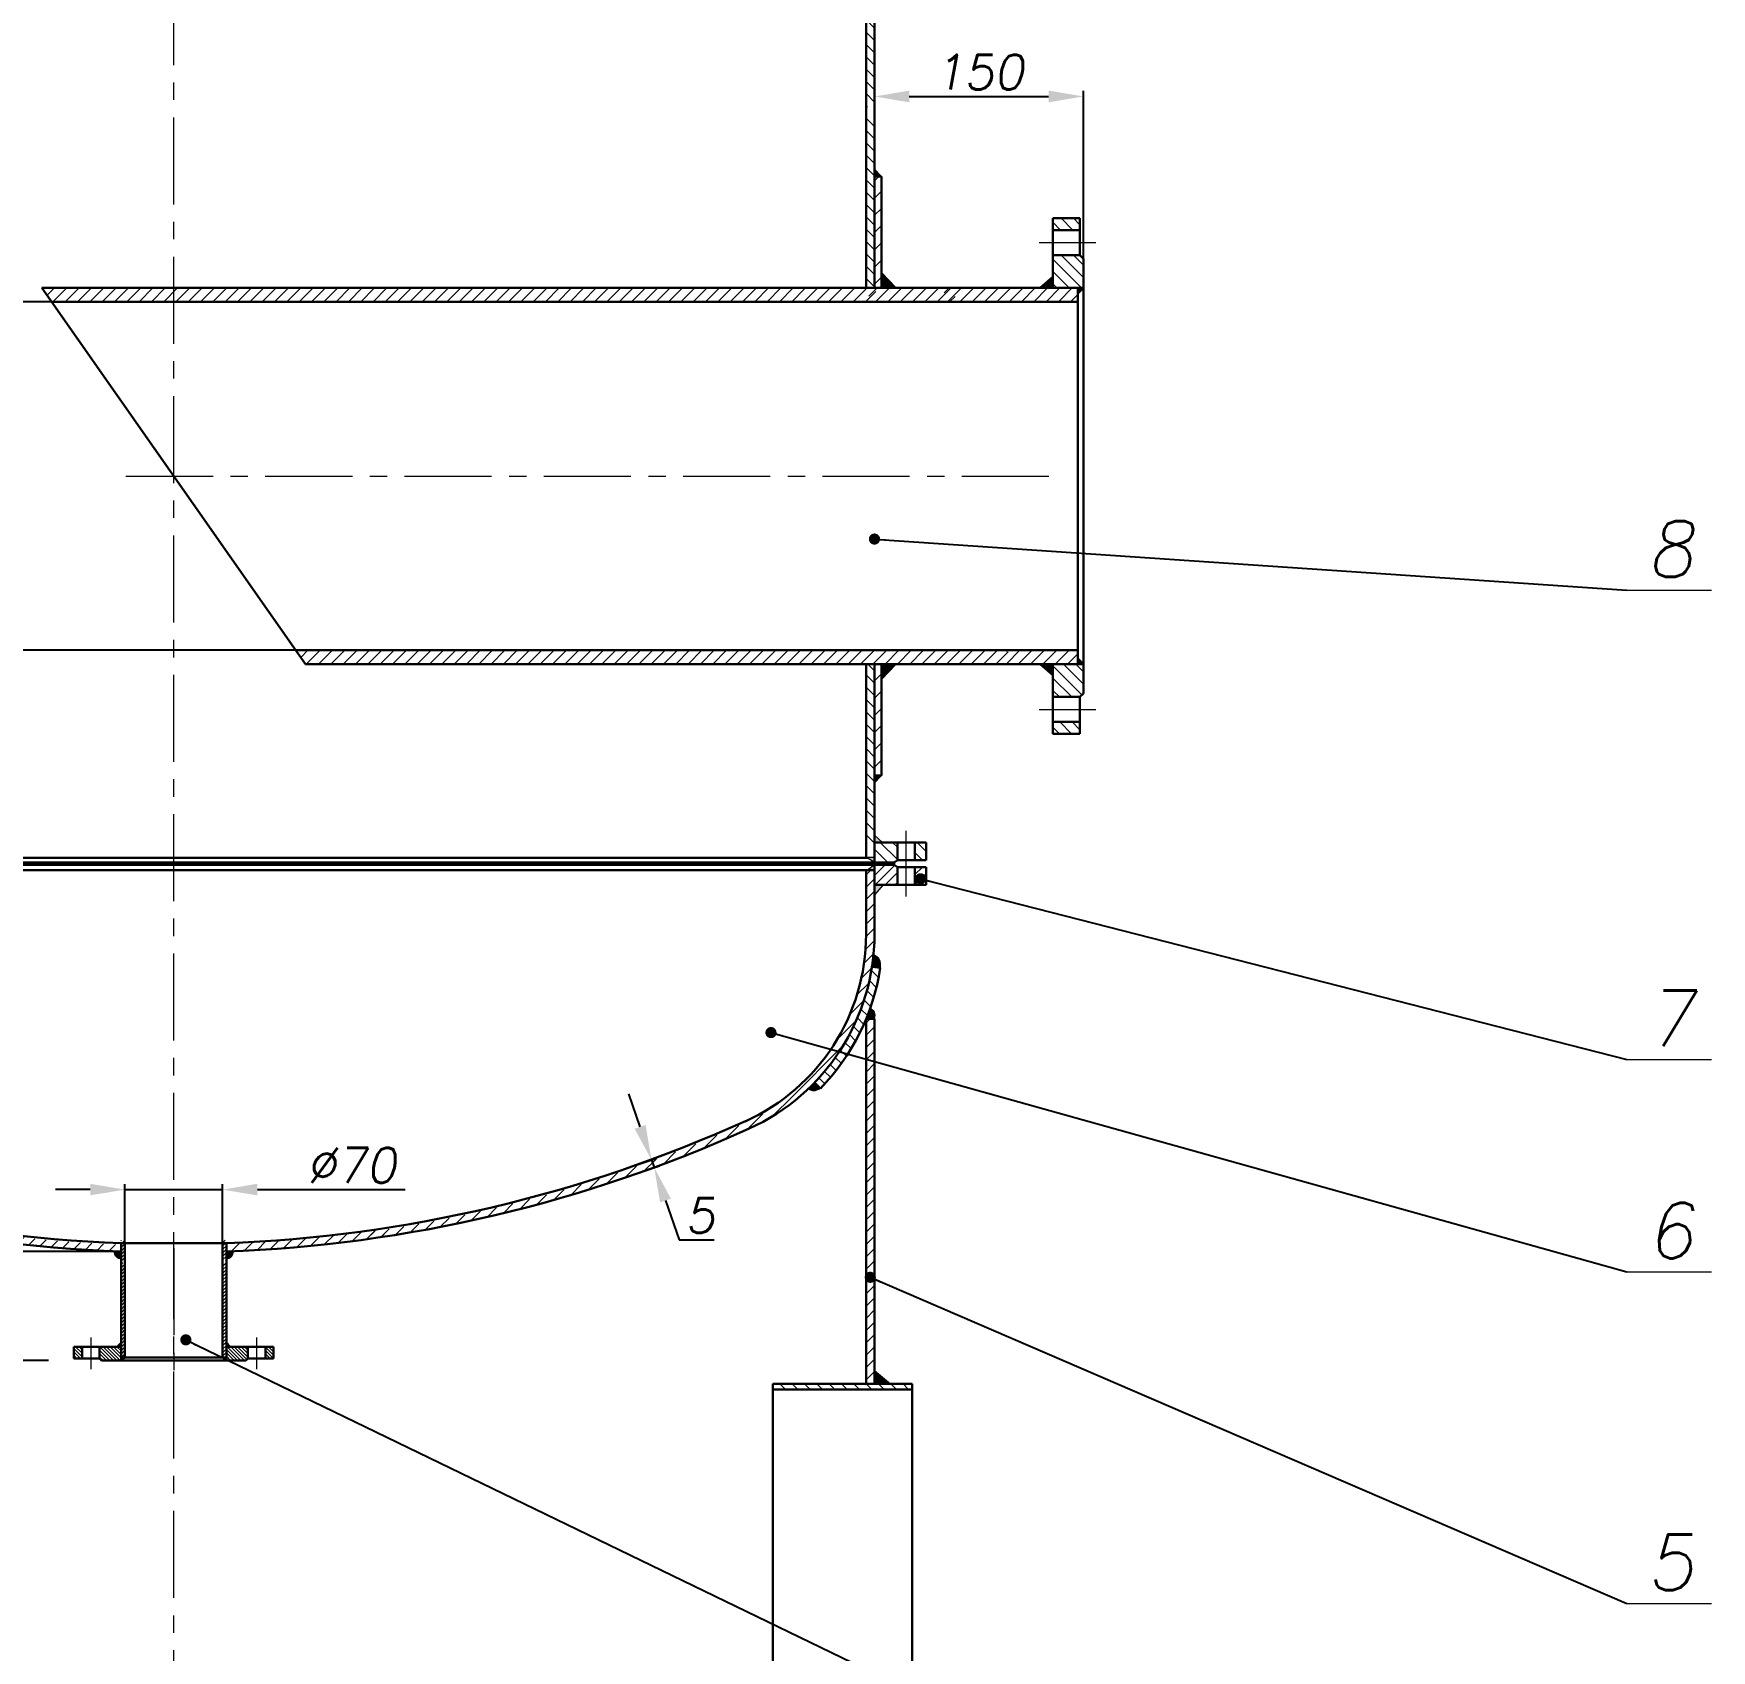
# Model space of a CAD drawing. Header units: inches. Extents: x -9 to 5931, y 0 to 8400.
# Drawn here: x 1327 to 2531, y 1347 to 2508 of the extents above; entities that cross this region are included whole.
import ezdxf

# ---------------------------------------------------------------- set-up
doc = ezdxf.new("R2010")
doc.units = ezdxf.units.IN
doc.header["$LTSCALE"] = 50
doc.header["$MEASUREMENT"] = 0
doc.linetypes.add('CENTER', pattern=[2, 1.25, -0.25, 0.25, -0.25])
for name, color, linetype, lineweight in [('Dam', 2, 'Continuous', 30), ('kthuoc', 3, 'Continuous', 13), ('manh', 4, 'Continuous', 13), ('Net manh', 3, 'Continuous', 13), ('Tam', 1, 'CENTER', 13)]:
    doc.layers.add(name, color=color, linetype=linetype, lineweight=lineweight)
doc.styles.add('chu2.5', font='txt.shx', dxfattribs={"oblique": 10, "height": 25})
doc.dimstyles.new('kichthuoc2.5', dxfattribs={"dimtxt": 25, "dimasz": 25, "dimexe": 4, "dimexo": 0, "dimgap": 5, "dimtad": 1, "dimtoh": 1, "dimdec": 0, "dimzin": 0, "dimdsep": 46, "dimtxsty": 'chu2.5', "dimcen": 5, "dimclrd": 256, "dimclre": 256, "dimclrt": 256, "dimadec": 0, "dimazin": 0, "dimtfac": 1, "dimtdec": 0, "dimtmove": 0, "dimatfit": 0, "dimfxl": 0, "dimtolj": 1, "dimtzin": 0, "dimarcsym": 0})
pattern_1 = [(45, (18236.388, 1055.7025), (-4.4194174, 4.4194174), [])]
pattern_2 = [(45, (22473.95, 547.706), (-6.1871843, 6.1871843), [])]
pattern_3 = [(135, (18286.388, 1055.7025), (-4.4194174, -4.4194174), [])]
pattern_4 = [(135, (-224.556, 0), (-4.419417, -4.419417), [])]
pattern_5 = [(45, (-224.556, 0), (-4.419417, 4.419417), [])]
pattern_6 = [(45, (-5433.4103, -2238.9911), (-1.23743687, 1.23743687), [])]
pattern_7 = [(315, (-5433.4103, -2238.9911), (1.23743687, 1.23743687), [])]
pattern_8 = [(45, (-224.556, 231.9754), (-4.419417, 4.419417), [])]
pattern_9 = [(135, (-224.556, 231.9754), (-4.419417, -4.419417), [])]

# ---------------------------------------------------------------- blocks, each defined once
blk = doc.blocks.new('*D31')
at = {"layer": 'DEFPOINTS', "color": 0}
for p in [(2080.7, 2462.6), (1930.7, 2447), (2080.7, 2338.4)]:
    blk.add_point(p, dxfattribs=at)
at = {"layer": 'Net manh', "lineweight": -2}
for p, q in [((1930.7, 2447), (1930.7, 2466.6)), ((1955.7, 2462.6), (2055.7, 2462.6)), ((2080.7, 2338.4), (2080.7, 2466.6))]:
    blk.add_line(p, q, dxfattribs=at)
at = {"layer": 'Net manh'}
for points in [[(1955.7, 2466.8), (1955.7, 2458.4), (1930.7, 2462.6)], [(2055.7, 2466.8), (2055.7, 2458.4), (2080.7, 2462.6)]]:
    blk.add_solid(points, dxfattribs=at)
at = {"layer": 'Net manh', "insert": (2005.7, 2480.1), "char_height": 25, "attachment_point": 5, "style": 'chu2.5'}
blk.add_mtext('\\A1;150', dxfattribs=at)
blk = doc.blocks.new('*D4')
at = {"layer": 'DEFPOINTS', "color": 0}
for p in [(1429.9, 2315.2), (1287, 2065.2), (1540.3, 2065.2)]:
    blk.add_point(p, dxfattribs=at)
at = {"layer": 'Net manh', "lineweight": -2}
for p, q in [((1429.9, 2315.2), (1283, 2315.2)), ((1287, 2290.2), (1287, 2090.2)), ((1540.3, 2065.2), (1283, 2065.2))]:
    blk.add_line(p, q, dxfattribs=at)
at = {"layer": 'Net manh'}
for points in [[(1282.8, 2290.2), (1291.2, 2290.2), (1287, 2315.2)], [(1282.8, 2090.2), (1291.2, 2090.2), (1287, 2065.2)]]:
    blk.add_solid(points, dxfattribs=at)
at = {"layer": 'Net manh', "insert": (1269.5, 2190.2), "char_height": 25, "attachment_point": 5, "rotation": 90, "style": 'chu2.5'}
blk.add_mtext('\\A1;%%c250', dxfattribs=at)
blk = doc.blocks.new('*D75')
at = {"layer": 'DEFPOINTS', "color": 0}
for p in [(1462.7, 1678.1), (1462.7, 1627.6), (1392.7, 1624.7)]:
    blk.add_point(p, dxfattribs=at)
at = {"layer": 'kthuoc', "lineweight": -2}
for p, q in [((1367.7, 1678.1), (1342.7, 1678.1)), ((1392.7, 1624.7), (1392.7, 1682.1)), ((1392.7, 1678.1), (1462.7, 1678.1)), ((1462.7, 1627.6), (1462.7, 1682.1)), ((1487.7, 1678.1), (1593.7, 1678.1))]:
    blk.add_line(p, q, dxfattribs=at)
at = {"layer": 'kthuoc'}
for points in [[(1367.7, 1682.3), (1367.7, 1674), (1392.7, 1678.1)], [(1487.7, 1682.3), (1487.7, 1674), (1462.7, 1678.1)]]:
    blk.add_solid(points, dxfattribs=at)
at = {"layer": 'kthuoc', "insert": (1555.3, 1695.6), "char_height": 25, "attachment_point": 5, "style": 'chu2.5'}
blk.add_mtext('\\A1;%%c70', dxfattribs=at)
blk = doc.blocks.new('*D74')
at = {"layer": 'DEFPOINTS', "color": 0}
for p in [(822.6, 1912.9), (792.9, 1633.6), (1389.9, 1633.6)]:
    blk.add_point(p, dxfattribs=at)
at = {"layer": 'kthuoc', "lineweight": -2}
for p, q in [((822.6, 1912.9), (788.9, 1912.9)), ((792.9, 1887.9), (792.9, 1658.6)), ((1389.9, 1633.6), (788.9, 1633.6))]:
    blk.add_line(p, q, dxfattribs=at)
at = {"layer": 'kthuoc'}
for points in [[(788.7, 1887.9), (797, 1887.9), (792.9, 1912.9)], [(788.7, 1658.6), (797, 1658.6), (792.9, 1633.6)]]:
    blk.add_solid(points, dxfattribs=at)
at = {"layer": 'kthuoc', "insert": (775.4, 1773.3), "char_height": 25, "attachment_point": 5, "rotation": 90, "style": 'chu2.5'}
blk.add_mtext('\\A1;280', dxfattribs=at)
blk = doc.blocks.new('*D78')
at = {"layer": 'DEFPOINTS', "color": 0}
for p in [(1752.1, 1693.2), (1754, 1687.5), (1772.6, 1693.9)]:
    blk.add_point(p, dxfattribs=at)
at = {"layer": 'kthuoc', "lineweight": -2}
for p, q in [((1762.5, 1723.2), (1754.3, 1746.8)), ((1752.1, 1693.2), (1774.4, 1700.8)), ((1770.6, 1699.5), (1772.6, 1693.9)), ((1754, 1687.5), (1776.4, 1695.2)), ((1780.7, 1670.2), (1790.4, 1642.1)), ((1790.4, 1642.1), (1815.7, 1642.1))]:
    blk.add_line(p, q, dxfattribs=at)
at = {"layer": 'kthuoc'}
for points in [[(1766.4, 1724.5), (1758.5, 1721.8), (1770.6, 1699.5)], [(1784.6, 1671.6), (1776.8, 1668.9), (1772.6, 1693.9)]]:
    blk.add_solid(points, dxfattribs=at)
at = {"layer": 'kthuoc', "insert": (1805.5, 1659.6), "char_height": 25, "attachment_point": 5, "style": 'chu2.5'}
blk.add_mtext('\\A1;5', dxfattribs=at)
blk = doc.blocks.new('*D73')
at = {"layer": 'DEFPOINTS', "color": 0}
for p in [(750.5, 1913), (702.7, 1555.5), (1337.8, 1555.5)]:
    blk.add_point(p, dxfattribs=at)
at = {"layer": 'kthuoc', "lineweight": -2}
for p, q in [((750.5, 1913), (698.7, 1913)), ((702.7, 1888), (702.7, 1580.5)), ((1337.8, 1555.5), (698.7, 1555.5))]:
    blk.add_line(p, q, dxfattribs=at)
at = {"layer": 'kthuoc'}
for points in [[(698.5, 1888), (706.9, 1888), (702.7, 1913)], [(698.5, 1580.5), (706.9, 1580.5), (702.7, 1555.5)]]:
    blk.add_solid(points, dxfattribs=at)
at = {"layer": 'kthuoc', "insert": (685.2, 1734.3), "char_height": 25, "attachment_point": 5, "rotation": 90, "style": 'chu2.5'}
blk.add_mtext('\\A1;360', dxfattribs=at)

msp = doc.modelspace()

# ---------------------------------------------------------------- hatches: boundary and pattern name
at = {"layer": 'kthuoc'}
h = msp.add_hatch(dxfattribs=at)
h.set_pattern_fill('ANSI31', color=256, scale=50, angle=90, style=0)
h.set_pattern_definition(pattern_4)
h.paths.add_polyline_path([(1930.7, 2800.1), (1924.7, 2800.1), (1924.7, 2454.9), (1930.7, 2454.9)])
h = msp.add_hatch(dxfattribs=at)
h.set_pattern_fill('ANSI31', color=256, scale=50, angle=90, style=0)
h.set_pattern_definition(pattern_4)
h.paths.add_polyline_path([(1930.7, 2450), (1924.7, 2450), (1924.7, 2325.2), (1930.7, 2325.2)])
for points in [[(1930.7, 2410.5), (1935.7, 2405.2), (1930.7, 2405.2)], [(1935.7, 2335.8), (1945.9, 2325.2), (1935.7, 2325.2)], [(2058.7, 2334.2), (2049.7, 2325.2), (2058.7, 2325.2)], [(2080.7, 2325.2), (2076.7, 2325.2), (2076.7, 2321.2)], [(1935.7, 2044.7), (1945.9, 2055.2), (1935.7, 2055.2)], [(2058.7, 2046.2), (2049.7, 2055.2), (2058.7, 2055.2)], [(2080.7, 2055.2), (2076.7, 2055.2), (2076.7, 2059.2)], [(1930.7, 1970), (1935.7, 1975.2), (1930.7, 1975.2)], [(1389.9, 1633.6, -0.001246), (1384.9, 1633.8, 0.426034), (1389.9, 1628.6)], [(1465.5, 1633.6, 0.001246), (1470.5, 1633.8, -0.426034), (1465.5, 1628.6)], [(1387.1, 1565.3), (1389.9, 1568.1), (1389.9, 1565.3)], [(1468.3, 1565.3), (1465.5, 1568.1), (1465.5, 1565.3)], [(1392.7, 1557.6), (1389.9, 1557.6), (1389.9, 1555.5)], [(1465.5, 1555.5), (1465.5, 1557.6), (1462.7, 1557.6)], [(1930.7, 1548.4), (1942.1, 1538.7), (1930.7, 1538.7)]]:
    msp.add_hatch(color=256, dxfattribs=at).paths.add_polyline_path(points)
h = msp.add_hatch(dxfattribs=at)
h.set_pattern_fill('ANSI31', color=256, scale=50, angle=90, style=0)
h.set_pattern_definition(pattern_3)
h.paths.add_polyline_path([(2078.2, 2375.2), (2058.7, 2375.2), (2058.7, 2366.7), (2078.2, 2366.7)])
h.paths.add_polyline_path([(2080.7, 2346.2), (2078.2, 2348.7), (2058.7, 2348.7), (2058.7, 2325.2), (2080.7, 2325.2)])
h = msp.add_hatch(dxfattribs=at)
h.set_pattern_fill('ANSI31', color=256, scale=50, style=0)
h.set_pattern_definition(pattern_1)
h.paths.add_polyline_path([(1931.6, 2325.2), (1427.7, 2325.2), (1427.7, 2315.2), (1932.1, 2315.2)])
h.paths.add_polyline_path([(1427.7, 2325.2), (1333.1, 2325.2), (1340.1, 2315.2), (1427.7, 2315.2)])
h = msp.add_hatch(dxfattribs=at)
h.set_pattern_fill('ANSI31', color=256, scale=50, style=0)
h.set_pattern_definition(pattern_5)
h.paths.add_polyline_path([(1988.5, 2315.2), (1988.5, 2325.2), (1926.5, 2325.2), (1926.8, 2315.2)])
h = msp.add_hatch(dxfattribs=at)
h.set_pattern_fill('ANSI31', color=256, scale=50, style=0)
h.set_pattern_definition([(45, (18286.388, 1055.7025), (-4.4194174, 4.4194174), [])])
h.paths.add_polyline_path([(1980.7, 2325.2), (1980.7, 2315.2), (2076.7, 2315.2), (2076.7, 2325.2)])
h = msp.add_hatch(dxfattribs=at)
h.set_pattern_fill('ANSI31', color=256, scale=50, style=0)
h.set_pattern_definition(pattern_1)
h.paths.add_polyline_path([(2026.7, 2065.2), (1515.3, 2065.2), (1522.3, 2055.2), (2026.7, 2055.2)])
h = msp.add_hatch(dxfattribs=at)
h.set_pattern_fill('ANSI31', color=256, scale=50, style=0)
h.set_pattern_definition(pattern_5)
h.paths.add_polyline_path([(2025.4, 2065.2), (2025.4, 2055.2), (2076.7, 2055.2), (2076.7, 2065.2)])
h = msp.add_hatch(dxfattribs=at)
h.set_pattern_fill('ANSI31', color=256, scale=50, angle=90, style=0)
h.set_pattern_definition([(135, (-224.556, 740.8684), (-4.419417, -4.419417), [])])
h.paths.add_polyline_path([(1930.7, 2055.2), (1924.7, 2055.2), (1924.7, 1927.2), (1930.7, 1927.2)])
h = msp.add_hatch(dxfattribs=at)
h.set_pattern_fill('ANSI31', color=256, scale=50, angle=90, style=0)
h.set_pattern_definition(pattern_3)
h.paths.add_polyline_path([(2058.7, 2013.7), (2058.7, 2005.2), (2078.2, 2005.2), (2078.2, 2013.7)])
h.paths.add_polyline_path([(2058.7, 2031.7), (2078.2, 2031.7), (2080.7, 2034.2), (2080.7, 2055.2), (2058.7, 2055.2)])
h = msp.add_hatch(color=256, dxfattribs=at)
h.paths.add_polyline_path([(1930.7, 1932.6), (1936.5, 1927.2), (1930.7, 1927.2)])
h.paths.add_polyline_path([(1924.7, 1916.8), (1930.7, 1916.8), (1930.7, 1912.9)])
h = msp.add_hatch(dxfattribs=at)
h.set_pattern_fill('ANSI31', color=256, scale=50, style=0)
h.set_pattern_definition([(315, (18236.388, 9384.419), (-4.4194174, -4.4194174), [])])
h.paths.add_polyline_path([(1959.7, 1914.6), (1967.7, 1914.6), (1967.7, 1927.2), (1959.7, 1927.2)])
h.paths.add_polyline_path([(1947.1, 1927.2), (1930.7, 1927.2), (1930.7, 1912.9), (1944.8, 1912.9), (1947.1, 1914.6)])
h = msp.add_hatch(dxfattribs=at)
h.set_pattern_fill('ANSI31', color=256, scale=50, style=0)
h.set_pattern_definition(pattern_8)
h.paths.add_polyline_path([(1924.7, 1861.3), (1924.7, 1907.3), (1925.5, 1907.3), (1925.7, 1907.4), (1930.7, 1907.4), (1930.7, 1861.3, -0.230405), (1872.1, 1740.9), (1867.8, 1745.2, 0.2318)])
h = msp.add_hatch(color=256, dxfattribs=at)
h.paths.add_polyline_path([(1930.6, 1911.2), (1930.7, 1911.2), (1930.7, 1907.5), (1925.7, 1907.3)])
h.paths.add_polyline_path([(1930.7, 1896.9), (1936.9, 1896.9), (1930.7, 1889.7)])
h = msp.add_hatch(dxfattribs=at)
h.set_pattern_fill('ANSI31', color=256, scale=40, angle=90, style=0)
h.set_pattern_definition([(225, (18236.388, 9384.419), (-3.5355339, 3.5355339), [])])
h.paths.add_polyline_path([(1967.7, 1909.5), (1959.7, 1909.5), (1959.7, 1896.9), (1967.7, 1896.9)])
h.paths.add_polyline_path([(1947.1, 1896.9), (1947.1, 1909.5), (1944.8, 1911.2), (1930.5, 1911.2), (1930.5, 1896.9)])
h = msp.add_hatch(dxfattribs=at)
h.set_pattern_fill('ANSI38', color=256, scale=10, style=0)
h.set_pattern_definition([(45, (-224.5562, -5833.9382), (-0.88388348, 0.88388348), []), (135, (-224.5562, -5833.9382), (-2.65165043, 0.88388348), [3.125, -1.875])])
h.paths.add_polyline_path([(1944.8, 1912.9), (1930.7, 1912.9), (1930.7, 1911.2), (1944.8, 1911.2)])
h = msp.add_hatch(color=256, dxfattribs=at)
edge = h.paths.add_edge_path()
edge.add_spline(control_points=[(1934.9, 1837.2), (1935, 1839.4), (1935.3, 1843.5), (1931.7, 1845.6), (1930, 1846.7)], knot_values=[0, 0, 0, 0, 5.868009, 11.478842, 11.478842, 11.478842, 11.478842], degree=3, periodic=0)
edge.add_arc((1777.7, 1861.3), 153, 351.2877, 354.4985, ccw=False)
edge.add_line((1928.9, 1838.1), (1934.9, 1837.2))
h = msp.add_hatch(dxfattribs=at)
h.set_pattern_fill('ANSI31', color=256, scale=50, angle=90, style=0)
h.set_pattern_definition(pattern_9)
h.paths.add_polyline_path([(1891.9, 1750.7), (1887.6, 1754.9, 0.155583), (1928.9, 1838.1), (1934.9, 1837.2, -0.155583)])
h = msp.add_hatch(color=256, dxfattribs=at)
edge = h.paths.add_edge_path()
edge.add_spline(control_points=[(1927.5, 1808.1), (1928.8, 1807.3), (1931.7, 1805.7), (1931, 1802.5), (1930.7, 1800.7)], knot_values=[0, 0, 0, 0, 4.12587, 8.89628, 8.89628, 8.89628, 8.89628], degree=3, periodic=0)
edge.add_line((1930.7, 1800.7), (1924.7, 1800.7))
edge.add_arc((1777.7, 1861.3), 159, -22.4027, -19.5593)
h = msp.add_hatch(dxfattribs=at)
h.set_pattern_fill('ANSI31', color=256, scale=50, style=0)
h.set_pattern_definition(pattern_8)
h.paths.add_polyline_path([(1924.7, 1800.7), (1930.7, 1800.7), (1930.7, 1538.7), (1924.7, 1538.7)])
h = msp.add_hatch(color=256, dxfattribs=at)
edge = h.paths.add_edge_path()
edge.add_spline(control_points=[(1883.2, 1750.5), (1884.3, 1749.8), (1887.1, 1748.2), (1890.1, 1749.8), (1891.9, 1750.7)], knot_values=[0, 0, 0, 0, 3.677161, 9.292073, 9.292073, 9.292073, 9.292073], degree=3, periodic=0)
edge.add_line((1891.9, 1750.7), (1887.6, 1754.9))
edge.add_arc((1777.7, 1861.3), 153, 313.5772, 315.9144, ccw=False)
h = msp.add_hatch(dxfattribs=at)
h.set_pattern_fill('ANSI31', color=256, scale=50, style=0)
h.set_pattern_definition(pattern_8)
h.paths.add_polyline_path([(1562.7, 1647.1, 0.072301), (1838.6, 1726.5, 0.063914), (1870.7, 1746.2), (1874.2, 1742.6, -0.064627), (1840.7, 1721.9, -0.072472), (1562.7, 1642)])
h = msp.add_hatch(dxfattribs=at)
h.set_pattern_fill('ANSI31', color=256, scale=50, style=0)
h.set_pattern_definition([(45, (-224.556, 726.669), (-4.419417, 4.419417), [])])
h.paths.add_polyline_path([(1290.3, 1647.4), (1289.1, 1642.5, 0.02523), (1389.9, 1633.6), (1389.9, 1638.6, -0.025057)])
h = msp.add_hatch(dxfattribs=at)
h.set_pattern_fill('ANSI31', color=256, scale=14, style=0)
h.set_pattern_definition([(45, (22373.9503, 972.8411), (-1.23743687, 1.23743687), [])])
h.paths.add_polyline_path([(1392.7, 1641.8), (1389.9, 1641.8), (1389.9, 1627.2), (1392.7, 1627.2)])
h.paths.add_polyline_path([(1462.7, 1627.2), (1465.5, 1627.2), (1465.5, 1641.8), (1462.7, 1641.8)])
h = msp.add_hatch(dxfattribs=at)
h.set_pattern_fill('ANSI31', color=256, scale=50, style=0)
h.set_pattern_definition(pattern_8)
h.paths.add_polyline_path([(1465.5, 1639.6), (1465.5, 1633.6, 0.028526), (1579.3, 1644.4), (1576.1, 1650, -0.02788)])
h = msp.add_hatch(dxfattribs=at)
h.set_pattern_fill('ANSI31', color=256, scale=14, style=0)
h.set_pattern_definition(pattern_6)
h.paths.add_polyline_path([(1389.9, 1557.6), (1392.7, 1557.6), (1392.7, 1625.5), (1389.9, 1625.5)])
h = msp.add_hatch(dxfattribs=at)
h.set_pattern_fill('ANSI31', color=256, scale=14, style=0)
h.set_pattern_definition(pattern_6)
h.paths.add_polyline_path([(1465.5, 1557.6), (1465.5, 1625.5), (1462.7, 1625.5), (1462.7, 1557.6)])
h = msp.add_hatch(dxfattribs=at)
h.set_pattern_fill('ANSI31', color=256, scale=14, angle=-90, style=0)
h.set_pattern_definition(pattern_7)
h.paths.add_polyline_path([(1361.9, 1556.9), (1361.9, 1565.3), (1355.9, 1565.3), (1355.9, 1556.9)])
h.paths.add_polyline_path([(1389.9, 1555.5), (1389.9, 1565.3), (1374.5, 1565.3), (1374.5, 1556.9), (1375.9, 1555.5)])
h = msp.add_hatch(dxfattribs=at)
h.set_pattern_fill('ANSI31', color=256, scale=14, angle=-90, style=0)
h.set_pattern_definition(pattern_7)
h.paths.add_polyline_path([(1499.4, 1556.9), (1499.4, 1565.3), (1493.5, 1565.3), (1493.5, 1556.9)])
h.paths.add_polyline_path([(1479.5, 1555.5), (1480.9, 1556.9), (1480.9, 1565.3), (1465.5, 1565.3), (1465.5, 1555.5)])
h = msp.add_hatch(dxfattribs=at)
h.set_pattern_fill('ANSI31', color=256, scale=50, angle=90, style=0)
h.set_pattern_definition(pattern_9)
h.paths.add_polyline_path([(1957.7, 1534.7), (1957.7, 1538.7), (1857.7, 1538.7), (1857.7, 1534.7)])
at = {"layer": 'manh'}
h = msp.add_hatch(dxfattribs=at)
h.set_pattern_fill('ANSI31', color=256, scale=70, style=0)
h.set_pattern_definition(pattern_2)
h.paths.add_polyline_path([(1935.7, 2405.2), (1930.7, 2405.2), (1930.7, 2325.2), (1935.7, 2325.2)])
h = msp.add_hatch(dxfattribs=at)
h.set_pattern_fill('ANSI31', color=256, scale=70, style=0)
h.set_pattern_definition(pattern_2)
h.paths.add_polyline_path([(1935.7, 2055.2), (1930.7, 2055.2), (1930.7, 1975.2), (1935.7, 1975.2)])

# ---------------------------------------------------------------- linework, layer by layer
at = {"layer": 'Dam'}
for p, q in [((1924.7, 3462.4), (1924.7, 2325.2)), ((1930.7, 3462.4), (1930.7, 2325.2)), ((1930.7, 2405.2), (1935.7, 2405.2)), ((1935.7, 2405.2), (1935.7, 2325.2)), ((2058.7, 2375.2), (2078.2, 2375.2)), ((2058.7, 2375.2), (2058.7, 2325.2)), ((2078.2, 2375.2), (2078.2, 2348.7)), ((2058.7, 2366.7), (2078.2, 2366.7)), ((2058.7, 2348.7), (2078.2, 2348.7)), ((2078.2, 2348.7), (2080.7, 2346.2)), ((2080.7, 2346.2), (2080.7, 2190.2)), ((1333.1, 2325.2), (1522.3, 2055.2)), ((1333.1, 2325.2), (2080.7, 2325.2)), ((1945.9, 2325.2), (1935.7, 2335.8)), ((2058.7, 2333.1), (2049.7, 2325.2)), ((2080.7, 2325.2), (2076.7, 2321.2)), ((2076.7, 2325.2), (2076.7, 2190.2)), ((1340.1, 2315.2), (2076.7, 2315.2)), ((2076.7, 2055.2), (2076.7, 2190.2)), ((2080.7, 2034.2), (2080.7, 2190.2)), ((1515.3, 2065.2), (2076.7, 2065.2)), ((1522.3, 2055.2), (2080.7, 2055.2)), ((1924.7, 2055.2), (1924.7, 1916.1)), ((1930.7, 2055.2), (1930.7, 1912.9)), ((1935.7, 1975.2), (1935.7, 2055.2)), ((1945.9, 2055.2), (1935.7, 2044.7)), ((2058.7, 2047.4), (2049.7, 2055.2)), ((2058.7, 2005.2), (2058.7, 2055.2)), ((2080.7, 2055.2), (2076.7, 2059.2)), ((2058.7, 2031.7), (2078.2, 2031.7)), ((2078.2, 2031.7), (2080.7, 2034.2)), ((2078.2, 2005.2), (2078.2, 2031.7)), ((2058.7, 2013.7), (2078.2, 2013.7)), ((2058.7, 2005.2), (2078.2, 2005.2)), ((1930.7, 1975.2), (1935.7, 1975.2)), ((1967.7, 1927.2), (1930.7, 1927.2)), ((1947.1, 1914.6), (1947.1, 1927.2)), ((1959.7, 1914.6), (1959.7, 1927.2)), ((1967.7, 1914.6), (1967.7, 1927.2)), ((929.7, 1916.1), (1427.7, 1916.1)), ((1925.7, 1916.1), (1427.7, 1916.1)), ((1930.7, 1917), (1930.7, 1908.3)), ((910.5, 1912.9), (1427.7, 1912.9)), ((910.5, 1911.2), (1427.7, 1911.2)), ((924.7, 1907.3), (1427.7, 1907.3)), ((1944.8, 1912.9), (1427.7, 1912.9)), ((1944.8, 1911.2), (1427.7, 1911.2)), ((1930.7, 1907.3), (1427.7, 1907.3)), ((1924.7, 1861.3), (1924.7, 1907.3)), ((1930.7, 1861.3), (1930.7, 1911.3)), ((1944.8, 1912.9), (1947.1, 1914.6)), ((1944.8, 1911.2), (1944.8, 1912.9)), ((1944.8, 1911.2), (1947.1, 1909.5)), ((1967.7, 1914.6), (1947.1, 1914.6)), ((1947.1, 1896.9), (1947.1, 1909.5)), ((1947.1, 1909.5), (1967.7, 1909.5)), ((1959.7, 1896.9), (1959.7, 1909.5)), ((1967.7, 1896.9), (1967.7, 1909.5)), ((1967.7, 1896.9), (1930.7, 1896.9)), ((1928.9, 1838.1), (1934.9, 1837.2)), ((1887.6, 1754.9), (1891.9, 1750.7)), ((1389.9, 1639.6), (1465.5, 1639.6)), ((1389.9, 1639.6), (1389.9, 1555.5)), ((1392.7, 1639.6), (1392.7, 1557.6)), ((1462.7, 1639.6), (1462.7, 1557.6)), ((1465.5, 1639.6), (1465.5, 1555.5)), ((1389.9, 1625.5), (1389.9, 1555.5)), ((1465.5, 1625.5), (1465.5, 1555.5)), ((1387.1, 1565.3), (1389.9, 1568.1)), ((1468.3, 1565.3), (1465.5, 1568.1)), ((1355.9, 1565.3), (1355.9, 1556.9)), ((1355.9, 1565.3), (1389.9, 1565.3)), ((1355.9, 1556.9), (1374.5, 1556.9)), ((1361.9, 1565.3), (1361.9, 1556.9)), ((1374.5, 1565.3), (1374.5, 1556.9)), ((1374.5, 1556.9), (1375.9, 1555.5)), ((1375.9, 1555.5), (1427.7, 1555.5)), ((1389.9, 1557.6), (1427.7, 1557.6)), ((1389.9, 1555.5), (1392.7, 1557.6)), ((1465.5, 1557.6), (1427.7, 1557.6)), ((1479.5, 1555.5), (1427.7, 1555.5)), ((1465.5, 1555.5), (1462.7, 1557.6)), ((1499.4, 1565.3), (1465.5, 1565.3)), ((1480.9, 1556.9), (1479.5, 1555.5)), ((1480.9, 1565.3), (1480.9, 1556.9)), ((1499.4, 1556.9), (1480.9, 1556.9)), ((1493.5, 1565.3), (1493.5, 1556.9)), ((1499.4, 1565.3), (1499.4, 1556.9))]:
    msp.add_line(p, q, dxfattribs=at)
at = {"layer": 'Dam', "color": 2}
for p, q in [((1924.7, 1538.7), (1924.7, 1800.7)), ((1924.7, 1800.7), (1930.7, 1800.7)), ((1930.7, 1538.7), (1930.7, 1800.7)), ((1857.7, 1538.7), (1957.7, 1538.7)), ((1857.7, 1538.7), (1857.7, 1088.7)), ((1857.7, 1534.7), (1957.7, 1534.7)), ((1957.7, 1538.7), (1957.7, 1088.7))]:
    msp.add_line(p, q, dxfattribs=at)
at = {"layer": 'Dam'}
for centre, radius, start, end in [((1777.7, 1861.3), 147, 294.3157, 0), ((1777.7, 1861.3), 153, 294.3157, 0), ((1777.7, 1861.3), 159, 315.9144, 351.2877), ((1427.7, 2635.9), 997, 245.6843, 267.8402), ((1427.7, 2635.9), 997, 272.1598, 294.3157), ((1427.7, 2635.9), 1003, 245.6843, 267.8402), ((1427.7, 2635.9), 1003, 272.1598, 294.3157)]:
    msp.add_arc(centre, radius, start, end, dxfattribs=at)
at = {"layer": 'kthuoc'}
for p, q in [((1935.7, 2405.2), (1930.7, 2410.5)), ((2470.8, 2108.2), (2531.5, 2108.2)), ((1935.7, 1975.2), (1930.7, 1970)), ((1936.5, 1927.2), (1930.7, 1932.6)), ((1924.7, 1916.8), (1930.7, 1916.8)), ((1930.7, 1912.9), (1924.7, 1916.8)), ((1930.6, 1911.2), (1925.7, 1907.3)), ((1925.7, 1907.3), (1930.7, 1907.5)), ((1936.9, 1896.9), (1930.7, 1889.7)), ((2470.8, 1771.4), (2531.5, 1771.4)), ((2470.8, 1619), (2531.5, 1619)), ((1930.7, 1548.4), (1942.1, 1538.7)), ((2470.8, 1381.1), (2531.5, 1381.1))]:
    msp.add_line(p, q, dxfattribs=at)
for centre, start, end in [((1389.9, 1633.6), 177.6974, 270), ((1465.5, 1633.6), 270, 2.3026)]:
    msp.add_arc(centre, 5, start, end, dxfattribs=at)
for points in [[(1934.9, 1837.2), (1934.3, 1843.1), (1930, 1846.7)], [(1930.7, 1800.7), (1930.7, 1805.5), (1927.5, 1808.1)], [(1891.9, 1750.7), (1886.5, 1749), (1883.2, 1750.5)]]:
    msp.add_spline(points, degree=3, dxfattribs=at)
at = {"layer": 'manh'}
msp.add_line((1469, 1632.8), (1465.5, 1629.2), dxfattribs=at)
at = {"layer": 'Tam'}
for p, q in [((1427.7, 785.1), (1427.7, 7866.2)), ((2048.9, 2357.7), (2089.6, 2357.7)), ((1393.4, 2190.2), (2064.9, 2190.2)), ((2048.9, 2022.7), (2089.6, 2022.7)), ((1953.4, 1888.5), (1953.4, 1935.5)), ((1427.7, 1636.1), (1427.7, 1542.9)), ((1368.2, 1572.1), (1368.2, 1549.2)), ((1487.2, 1572.1), (1487.2, 1549.2))]:
    msp.add_line(p, q, dxfattribs=at)

# ---------------------------------------------------------------- texts
at = {"layer": 'manh', "char_height": 40, "attachment_point": 9, "style": 'chu2.5'}
for s, insert in [('8', (2519.1, 2117.8)), ('7', (2519.1, 1781)), ('6', (2519.1, 1628.6)), ('5', (2519.1, 1390.7))]:
    msp.add_mtext(s, dxfattribs=dict(at, insert=insert))

# ---------------------------------------------------------------- dimensions: what is measured, and where the dimension line sits
at = {"layer": 'kthuoc'}
for base, p1, p2, text, picture, middle in [((702.7, 1555.5), (750.5, 1913), (1337.8, 1555.5), '360', '*D73', (685.2, 1734.3)), ((792.9, 1633.6), (822.6, 1912.9), (1389.9, 1633.6), '280', '*D74', (775.4, 1773.3))]:
    dim = msp.add_linear_dim(base=base, p1=p1, p2=p2, angle=90, text=text, dimstyle='kichthuoc2.5', dxfattribs=at)
    dim.commit()
    dim.dimension.update_dxf_attribs({"geometry": picture, "text_midpoint": middle})
dim = msp.add_linear_dim(base=(1772.6, 1693.9), p1=(1752.1, 1693.2), p2=(1754, 1687.5), angle=288.9866, text='5', dimstyle='kichthuoc2.5', dxfattribs=at)
dim.commit()
dim.dimension.update_dxf_attribs({"geometry": '*D78', "text_midpoint": (1805.5, 1642.1), "dimtype": 161})
dim = msp.add_linear_dim(base=(1462.7, 1678.1), p1=(1392.7, 1624.7), p2=(1462.7, 1627.6), text='%%c<>', dimstyle='kichthuoc2.5', dxfattribs=at)
dim.commit()
dim.dimension.update_dxf_attribs({"geometry": '*D75', "text_midpoint": (1555.3, 1678.1), "dimtype": 160})
at = {"layer": 'Net manh'}
dim = msp.add_linear_dim(base=(2080.7, 2462.6), p1=(1930.7, 2447), p2=(2080.7, 2338.4), dimstyle='kichthuoc2.5', dxfattribs=at)
dim.commit()
dim.dimension.update_dxf_attribs({"geometry": '*D31', "text_midpoint": (2005.7, 2480.1)})
dim = msp.add_linear_dim(base=(1287, 2065.2), p1=(1429.9, 2315.2), p2=(1540.3, 2065.2), angle=90, text='%%c<>', dimstyle='kichthuoc2.5', dxfattribs=at)
dim.commit()
dim.dimension.update_dxf_attribs({"geometry": '*D4', "text_midpoint": (1287, 2190.2), "dimtype": 160})

# ---------------------------------------------------------------- leaders
at = {"layer": 'kthuoc'}
for points in [[(1930.7, 2145), (2470.8, 2108.2)], [(1963.7, 1901.2), (2470.8, 1771.4)], [(1856.4, 1790.8), (2470.8, 1619)], [(1927.7, 1615.2), (2470.8, 1381.1)], [(1436.4, 1570.3), (2470.8, 1069.8)]]:
    msp.add_leader(points, dimstyle='kichthuoc2.5', override={"dimasz": 8, "dimtad": 0, "dimldrblk": 'Dot'}, dxfattribs=at)

doc.saveas('drawing.dxf')
